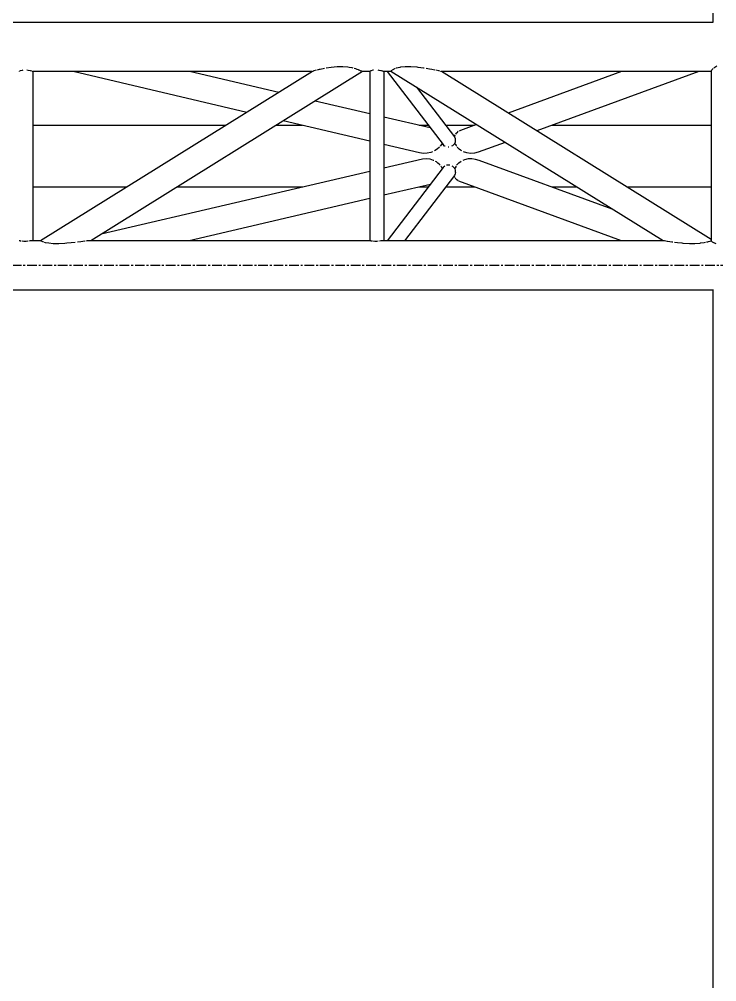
# Model space of a CAD drawing. Header units: millimetres. Extents: x 5143 to 30813, y 232 to 21408.
# Drawn here: x 9513 to 10087, y 13420 to 14213 of the extents above; entities that cross this region are included whole.
import ezdxf

# ---------------------------------------------------------------- set-up
doc = ezdxf.new("R2010")
doc.units = ezdxf.units.MM
doc.header["$LTSCALE"] = 0.25
doc.linetypes.add('CENTER', pattern=[50.8, 31.75, -6.35, 6.35, -6.35])
doc.linetypes.add('XKITLINE00', pattern=[0])

msp = doc.modelspace()

# ---------------------------------------------------------------- linework, layer by layer
at = {"color": 8, "linetype": 'XKITLINE00'}
for p, q in [((10084.2, 15630.56), (10084.2, 14210.49)), ((10084.2, 14210.57), (9008.64, 14210.57)), ((9512.64, 14170.25), (9512.5, 14170.12)), ((9512.78, 14170.38), (9512.73, 14170.34)), ((9513.25, 14170.51), (9512.78, 14170.38)), ((9513.59, 14170.7), (9513.25, 14170.51)), ((9514.85, 14171.04), (9513.59, 14170.7)), ((9515.52, 14171.11), (9514.85, 14171.04)), ((9519.96, 14171), (9518.96, 14171.11)), ((9521.55, 14170.64), (9519.96, 14171)), ((9521.9, 14170.51), (9521.55, 14170.64)), ((9522.81, 14170.34), (9521.9, 14170.51)), ((9522.83, 14170.34), (9522.81, 14170.34)), ((9523.62, 14170.08), (9523.09, 14170.25)), ((9523.74, 14169.97), (9523.62, 14170.08)), ((9523.9, 14169.99), (9523.74, 14169.97)), ((9523.9, 14169.99), (9523.89, 14169.99)), ((9523.9, 14169.99), (9523.9, 14030.57)), ((9754.04, 14169.97), (9523.9, 14169.97)), ((9754.21, 14170.08), (9530.16, 14030.57)), ((9700.17, 14136.43), (9556.88, 14169.97)), ((9795.35, 14169.98), (9571.45, 14030.57)), ((9726.42, 14152.78), (9652.95, 14169.97)), ((9754.55, 14170.25), (9754.21, 14170.08)), ((9754.94, 14170.45), (9754.72, 14170.34)), ((9755.23, 14170.51), (9754.94, 14170.45)), ((9757.2, 14171.13), (9755.23, 14170.51)), ((9759.7, 14171.64), (9757.96, 14171.29)), ((9760.54, 14171.87), (9759.7, 14171.64)), ((9763.99, 14172.55), (9760.54, 14171.87)), ((9769.62, 14173.35), (9765.56, 14172.81)), ((9774.64, 14173.84), (9769.62, 14173.35)), ((9779.33, 14173.92), (9774.64, 14173.84)), ((9783.42, 14173.58), (9779.33, 14173.92)), ((9784.48, 14173.35), (9783.42, 14173.58)), ((9786.97, 14173), (9784.48, 14173.35)), ((9787.68, 14172.81), (9786.97, 14173)), ((9789.86, 14172.23), (9788.67, 14172.55)), ((9791.05, 14171.64), (9789.86, 14172.23)), ((9792.06, 14171.4), (9791.05, 14171.64)), ((9792.32, 14171.29), (9792.06, 14171.4)), ((9793.69, 14170.68), (9792.72, 14171.11)), ((9793.69, 14170.68), (9793.83, 14170.51)), ((9794.44, 14170.34), (9793.83, 14170.51)), ((9794.84, 14170.23), (9794.75, 14170.25)), ((9794.84, 14170.23), (9795.05, 14169.97)), ((9795.35, 14169.98), (9795.05, 14169.97)), ((9795.34, 14169.99), (9795.35, 14169.98)), ((9801.59, 14169.97), (9795.34, 14169.97)), ((9801.72, 14170.25), (9801.59, 14170.13)), ((9801.59, 14170.13), (9801.59, 14030.57)), ((9801.87, 14170.39), (9801.82, 14170.34)), ((9802.34, 14170.52), (9801.87, 14170.39)), ((9802.68, 14170.72), (9802.34, 14170.52)), ((9803.94, 14171.06), (9802.68, 14170.72)), ((9804.42, 14171.11), (9803.94, 14171.06)), ((9809.05, 14171.02), (9808.23, 14171.11)), ((9810.64, 14170.65), (9809.05, 14171.02)), ((9810.99, 14170.52), (9810.64, 14170.65)), ((9811.9, 14170.35), (9810.99, 14170.52)), ((9811.95, 14170.34), (9811.9, 14170.35)), ((9812.71, 14170.09), (9812.21, 14170.25)), ((9812.83, 14169.97), (9812.71, 14170.09)), ((9812.99, 14169.99), (9812.83, 14169.97)), ((9812.99, 14169.99), (9812.97, 14169.99)), ((9812.99, 14169.99), (9812.99, 14030.57)), ((9819.25, 14169.97), (9812.99, 14169.97)), ((9815.69, 14169.97), (9861.86, 14109.81)), ((9818.98, 14170.25), (9818.92, 14170.18)), ((10043.12, 14030.58), (9818.92, 14170.18)), ((9819.2, 14170.53), (9819.05, 14170.34)), ((9819.66, 14171.11), (9819.17, 14170.58)), ((9819.17, 14170.58), (9819.2, 14170.53)), ((9819.86, 14171.32), (9819.84, 14171.3)), ((9820.86, 14171.69), (9819.86, 14171.32)), ((9821.35, 14172.13), (9820.86, 14171.69)), ((9822.49, 14172.55), (9821.35, 14172.13)), ((9823.58, 14172.95), (9823.26, 14172.83)), ((9826.25, 14173.42), (9823.58, 14172.95)), ((9826.72, 14173.55), (9826.25, 14173.42)), ((9830.55, 14173.96), (9826.72, 14173.55)), ((9835.2, 14173.95), (9830.55, 14173.96)), ((9840.44, 14173.53), (9835.2, 14173.95)), ((9841.19, 14173.42), (9840.44, 14173.53)), ((9845.66, 14172.92), (9841.19, 14173.42)), ((9846.18, 14172.83), (9845.66, 14172.92)), ((9850.69, 14172.09), (9847.92, 14172.55)), ((9852.5, 14171.69), (9850.69, 14172.09)), ((9854.98, 14171.29), (9852.5, 14171.69)), ((9858.32, 14170.55), (9855.81, 14171.11)), ((9858.35, 14170.53), (9858.32, 14170.55)), ((9859.24, 14170.34), (9858.35, 14170.53)), ((9860.1, 14170.16), (9859.67, 14170.25)), ((9860.47, 14169.98), (9860.1, 14170.16)), ((9860.5, 14170), (9860.47, 14169.98)), ((10082.73, 14031.63), (9860.52, 14169.99)), ((10082.73, 14169.97), (9860.55, 14169.97)), ((10008.96, 14169.97), (9915.43, 14135.8)), ((10072.7, 14169.97), (9939, 14121.12)), ((10082.86, 14170.53), (10082.73, 14170.36)), ((10082.73, 14170.36), (10082.73, 14031.3)), ((10083.06, 14171.11), (10082.86, 14170.53)), ((10083.68, 14171.69), (10083.23, 14171.3)), ((10084.08, 14172.27), (10083.68, 14171.69)), ((10084.46, 14172.55), (10084.08, 14172.27)), ((10085.63, 14173.42), (10084.84, 14172.83)), ((10085.71, 14173.5), (10085.63, 14173.42)), ((10087.36, 14174.52), (10085.71, 14173.5)), ((9839.95, 14157.09), (9871.3, 14116.23)), ((9801.59, 14135.18), (9756.43, 14145.75)), ((9801.59, 14112.69), (9730.18, 14129.4)), ((9851.33, 14123.53), (9812.99, 14132.51)), ((9682.89, 14125.67), (9523.9, 14125.67)), ((9746.11, 14125.67), (9724.19, 14125.67)), ((9849.68, 14125.67), (9842.18, 14125.67)), ((9887.72, 14125.67), (9864.05, 14125.67)), ((9873.08, 14119.63), (9872.57, 14119.22)), ((9874.12, 14120.53), (9873.08, 14119.63)), ((9874.24, 14120.59), (9874.12, 14120.53)), ((9876.22, 14121.47), (9875.19, 14121.01)), ((9889.41, 14126.29), (9876.22, 14121.47)), ((10082.73, 14125.67), (9951.46, 14125.67)), ((9871.36, 14116.8), (9871.21, 14116.34)), ((9871.3, 14116.23), (9871.61, 14115.49)), ((9871.5, 14117.54), (9871.36, 14116.8)), ((9871.77, 14117.96), (9871.5, 14117.54)), ((9871.73, 14111.75), (9871.53, 14111.12)), ((9871.61, 14115.49), (9871.78, 14115.12)), ((9871.89, 14113.37), (9871.73, 14111.75)), ((9871.78, 14115.12), (9871.92, 14113.59)), ((9871.92, 14113.59), (9871.89, 14113.37)), ((9872.57, 14119.22), (9872.1, 14118.47)), ((9912.98, 14111.61), (9890.73, 14103.48)), ((9842.55, 14103.1), (9812.99, 14110.02)), ((9853.25, 14103.89), (9851.8, 14103.3)), ((9856.89, 14105.98), (9854.83, 14104.6)), ((9857.1, 14106.21), (9856.89, 14105.98)), ((9858.88, 14107.77), (9857.1, 14106.21)), ((9860.53, 14109.99), (9859.42, 14108.46)), ((9861.04, 14110.87), (9860.53, 14109.99)), ((9863.08, 14108.65), (9861.86, 14109.81)), ((9863.5, 14108.46), (9863.08, 14108.65)), ((9866.36, 14107.74), (9866.07, 14107.77)), ((9866.54, 14107.77), (9866.36, 14107.74)), ((9869.68, 14108.9), (9868.84, 14108.46)), ((9870.81, 14110.01), (9869.68, 14108.9)), ((9870.95, 14110.14), (9870.81, 14110.01)), ((9871.53, 14111.12), (9870.95, 14110.14)), ((9871.55, 14111.16), (9872.17, 14110.02)), ((9872.17, 14110.02), (9872.58, 14109.03)), ((9872.58, 14109.03), (9873.02, 14108.46)), ((9873.56, 14107.77), (9874.15, 14107)), ((9875.13, 14106.22), (9874.15, 14107)), ((9876.19, 14105.25), (9875.13, 14106.22)), ((9877.34, 14104.6), (9876.19, 14105.25)), ((9878.64, 14103.87), (9878.61, 14103.89)), ((9881.47, 14102.97), (9878.64, 14103.87)), ((9844.94, 14097.95), (9812.99, 14090.47)), ((9845.64, 14102.62), (9842.55, 14103.1)), ((9848.03, 14098.13), (9844.94, 14097.95)), ((9848.78, 14102.69), (9845.64, 14102.62)), ((9851.07, 14097.77), (9848.03, 14098.13)), ((9851.8, 14103.3), (9848.78, 14102.69)), ((9853.92, 14096.88), (9851.07, 14097.77)), ((9854.27, 14096.69), (9853.92, 14096.88)), ((9856.42, 14095.51), (9855.55, 14095.99)), ((9876.63, 14095.99), (9874.72, 14094.59)), ((9879.52, 14097.35), (9878.03, 14096.69)), ((9882.45, 14098.01), (9879.52, 14097.35)), ((9884.53, 14102.6), (9881.47, 14102.97)), ((9885.53, 14098.13), (9882.45, 14098.01)), ((9887.67, 14102.78), (9884.53, 14102.6)), ((9888.62, 14097.7), (9885.53, 14098.13)), ((9890.73, 14103.48), (9887.67, 14102.78)), ((9891.56, 14096.75), (9888.62, 14097.7)), ((10001.18, 14056.7), (9891.56, 14096.75)), ((9801.59, 14087.8), (9580.08, 14035.94)), ((9862, 14090.92), (9815.69, 14030.57)), ((9857.55, 14094.53), (9856.42, 14095.51)), ((9858.58, 14093.76), (9857.55, 14094.53)), ((9858.58, 14093.76), (9859.43, 14092.81)), ((9860.02, 14092.13), (9860.38, 14091.73)), ((9860.38, 14091.73), (9860.91, 14090.72)), ((9860.91, 14090.72), (9861.36, 14090.09)), ((9863.22, 14092.08), (9862, 14090.92)), ((9863.33, 14092.13), (9863.22, 14092.08)), ((9866.51, 14092.99), (9864.77, 14092.79)), ((9867.45, 14092.81), (9866.51, 14092.99)), ((9869.82, 14091.82), (9869.23, 14092.13)), ((9870.92, 14090.72), (9869.82, 14091.82)), ((9871.09, 14090.57), (9870.92, 14090.72)), ((9871.09, 14090.57), (9871.38, 14090.06)), ((9871.38, 14090.06), (9871.43, 14089.87)), ((9871.65, 14090.53), (9871.42, 14089.89)), ((9871.43, 14089.87), (9871.76, 14088.83)), ((9871.79, 14090.73), (9871.65, 14090.53)), ((9871.76, 14088.83), (9871.83, 14088.05)), ((9872.59, 14092.13), (9871.79, 14090.73)), ((9871.85, 14087.91), (9871.91, 14087.21)), ((9874.68, 14094.53), (9873.02, 14092.81)), ((9874.72, 14094.59), (9874.68, 14094.53)), ((9871.32, 14084.34), (9830.06, 14030.57)), ((9871, 14083.9), (9871.54, 14082.61)), ((9871.64, 14085.09), (9871.32, 14084.34)), ((9871.81, 14085.46), (9871.64, 14085.09)), ((9871.8, 14082.11), (9872.78, 14081.06)), ((9871.82, 14085.63), (9871.81, 14085.46)), ((9871.95, 14086.99), (9871.83, 14085.75)), ((9871.91, 14087.21), (9871.95, 14086.99)), ((9872.78, 14081.06), (9873.06, 14080.7)), ((9874.23, 14079.98), (9873.06, 14080.7)), ((9601.31, 14074.87), (9523.9, 14074.87)), ((9746.37, 14074.87), (9642.6, 14074.87)), ((9851.38, 14077.09), (9812.99, 14068.1)), ((9849.68, 14074.87), (9841.84, 14074.87)), ((9887.75, 14074.87), (9864.05, 14074.87)), ((10008.99, 14030.57), (9874.88, 14079.58)), ((9971.98, 14074.87), (9951.43, 14074.87)), ((10082.73, 14074.87), (10013.28, 14074.87)), ((9801.59, 14065.43), (9652.69, 14030.57)), ((9512.78, 14030.52), (9512.6, 14030.54)), ((9513.25, 14030.5), (9512.78, 14030.52)), ((9513.59, 14030.38), (9513.25, 14030.5)), ((9514.19, 14030.28), (9513.59, 14030.38)), ((9516.44, 14030.07), (9514.85, 14030.18)), ((9514.85, 14030.18), (9514.85, 14030.18)), ((9518.2, 14030.08), (9516.44, 14030.07)), ((9519.58, 14030.18), (9518.2, 14030.08)), ((9521.55, 14030.42), (9520.55, 14030.28)), ((9521.89, 14030.5), (9521.55, 14030.42)), ((9522.81, 14030.53), (9521.89, 14030.5)), ((9523.19, 14030.54), (9522.81, 14030.53)), ((9530.19, 14030.57), (9523.35, 14030.57)), ((9530.2, 14030.52), (9530.16, 14030.54)), ((9530.37, 14030.51), (9530.2, 14030.52)), ((9530.37, 14030.51), (9530.59, 14030.29)), ((9530.7, 14030.18), (9530.75, 14030.13)), ((9531.9, 14029.83), (9530.75, 14030.13)), ((9532.1, 14029.64), (9531.9, 14029.83)), ((9532.83, 14029.41), (9532.1, 14029.64)), ((9534.08, 14029), (9533.46, 14029.2)), ((9537.06, 14028.55), (9534.08, 14029)), ((9540.64, 14028.14), (9537.06, 14028.55)), ((9545.09, 14028.08), (9540.64, 14028.14)), ((9550.19, 14028.36), (9545.09, 14028.08)), ((9551.85, 14028.55), (9550.19, 14028.36)), ((9555.41, 14028.82), (9551.85, 14028.55)), ((9558.79, 14029.2), (9555.41, 14028.82)), ((9563.22, 14029.83), (9560.45, 14029.39)), ((9564.93, 14029.98), (9563.22, 14029.83)), ((9566.52, 14030.18), (9564.93, 14029.98)), ((9568.41, 14030.41), (9567.4, 14030.29)), ((9568.96, 14030.51), (9568.41, 14030.41)), ((9570.51, 14030.55), (9568.96, 14030.51)), ((9801.65, 14030.57), (9570.66, 14030.57)), ((9801.87, 14030.53), (9801.71, 14030.54)), ((9802.34, 14030.51), (9801.87, 14030.53)), ((9802.68, 14030.39), (9802.34, 14030.51)), ((9803.33, 14030.29), (9802.68, 14030.39)), ((9805.53, 14030.09), (9803.94, 14030.19)), ((9807.29, 14030.1), (9805.53, 14030.09)), ((9808.48, 14030.18), (9807.29, 14030.1)), ((9810.64, 14030.43), (9809.58, 14030.29)), ((9810.98, 14030.51), (9810.64, 14030.43)), ((9811.9, 14030.53), (9810.98, 14030.51)), ((9812.25, 14030.54), (9811.9, 14030.53)), ((10043.16, 14030.57), (9812.41, 14030.57)), ((10044.07, 14030.51), (10043.33, 14030.54)), ((10044.19, 14030.48), (10044.07, 14030.51)), ((10045.31, 14030.29), (10044.19, 14030.48)), ((10046.78, 14030.04), (10045.96, 14030.18)), ((10048.67, 14029.83), (10046.78, 14030.04)), ((10050.44, 14029.49), (10048.67, 14029.83)), ((10051.05, 14029.41), (10050.44, 14029.49)), ((10054.94, 14028.89), (10052.59, 14029.2)), ((10058.87, 14028.55), (10054.94, 14028.89)), ((10059.8, 14028.43), (10058.87, 14028.55)), ((10064.82, 14028.1), (10059.8, 14028.43)), ((10069.44, 14028.11), (10064.82, 14028.1)), ((10073.41, 14028.47), (10069.44, 14028.11)), ((10073.78, 14028.55), (10073.41, 14028.47)), ((10076.91, 14028.93), (10073.78, 14028.55)), ((10078.14, 14029.2), (10076.91, 14028.93)), ((10079.64, 14029.54), (10079.05, 14029.41)), ((10080.3, 14029.83), (10079.64, 14029.54)), ((10081.8, 14030.07), (10080.3, 14029.83)), ((10082.14, 14030.17), (10081.8, 14030.07)), ((10082.92, 14030.41), (10082.5, 14030.29)), ((10082.73, 14031.3), (10082.84, 14030.79)), ((10082.88, 14030.63), (10082.94, 14030.38)), ((10082.94, 14030.38), (10082.99, 14030.29)), ((10083.06, 14030.18), (10083.07, 14030.15)), ((10083.67, 14029.84), (10083.07, 14030.15)), ((10083.67, 14029.84), (10084.08, 14029.41)), ((10085.62, 14028.57), (10084.47, 14029.2)), ((10085.71, 14028.49), (10085.62, 14028.57)), ((10086.78, 14027.96), (10085.71, 14028.49)), ((10084.2, 13989.97), (9008.64, 13989.97)), ((10084.2, 13990.39), (10084.2, 12570.4))]:
    msp.add_line(p, q, dxfattribs=at)
at = {"color": 8, "linetype": 'CENTER'}
msp.add_line((10454.1, 14010.27), (9008.64, 14010.27), dxfattribs=at)

doc.saveas('drawing.dxf')
